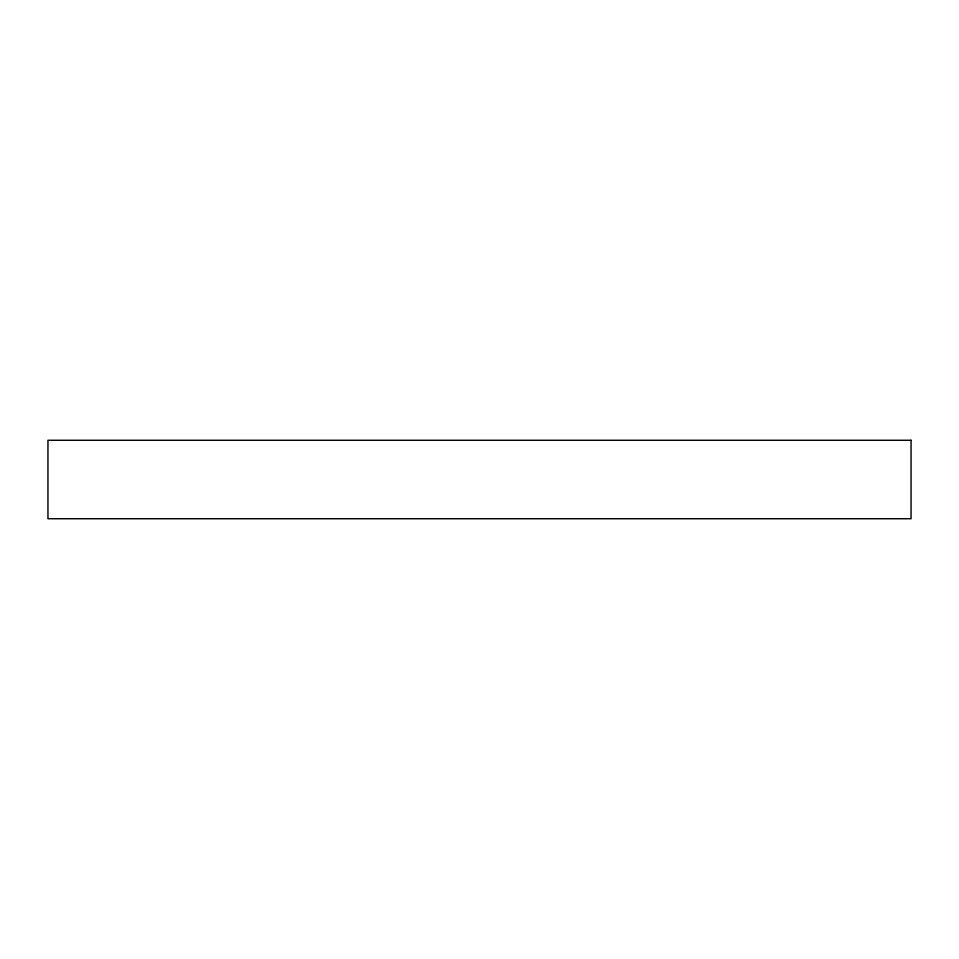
<?xml version="1.0" encoding="UTF-8"?>
<svg xmlns="http://www.w3.org/2000/svg" width="959" height="959" viewBox="0 0 959 959"><rect width="100%" height="100%" fill="white"/><g stroke="black" fill="none" stroke-linecap="round" stroke-linejoin="round"><path stroke-width="1.44" d="M911.05 440.265L47.95 440.265L47.95 518.735L911.05 518.735L911.05 440.265"/></g></svg>
